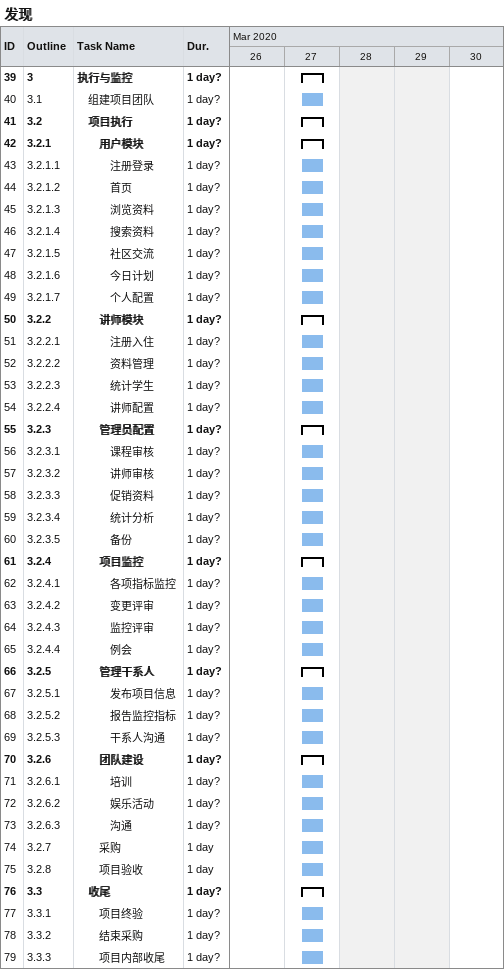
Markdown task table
发现

| ID | WBS | Task | Duration | Start | Finish |
|---|---|---|---|---|---|
| 39 | 3 | **执行与监控** | 1d? | 2020-03-27 | 2020-03-27 |
| 40 | 3.1 | 组建项目团队 | 1d? | 2020-03-27 | 2020-03-27 |
| 41 | 3.2 | **项目执行** | 1d? | 2020-03-27 | 2020-03-27 |
| 42 | 3.2.1 | **用户模块** | 1d? | 2020-03-27 | 2020-03-27 |
| 43 | 3.2.1.1 | 注册登录 | 1d? | 2020-03-27 | 2020-03-27 |
| 44 | 3.2.1.2 | 首页 | 1d? | 2020-03-27 | 2020-03-27 |
| 45 | 3.2.1.3 | 浏览资料 | 1d? | 2020-03-27 | 2020-03-27 |
| 46 | 3.2.1.4 | 搜索资料 | 1d? | 2020-03-27 | 2020-03-27 |
| 47 | 3.2.1.5 | 社区交流 | 1d? | 2020-03-27 | 2020-03-27 |
| 48 | 3.2.1.6 | 今日计划 | 1d? | 2020-03-27 | 2020-03-27 |
| 49 | 3.2.1.7 | 个人配置 | 1d? | 2020-03-27 | 2020-03-27 |
| 50 | 3.2.2 | **讲师模块** | 1d? | 2020-03-27 | 2020-03-27 |
| 51 | 3.2.2.1 | 注册入住 | 1d? | 2020-03-27 | 2020-03-27 |
| 52 | 3.2.2.2 | 资料管理 | 1d? | 2020-03-27 | 2020-03-27 |
| 53 | 3.2.2.3 | 统计学生 | 1d? | 2020-03-27 | 2020-03-27 |
| 54 | 3.2.2.4 | 讲师配置 | 1d? | 2020-03-27 | 2020-03-27 |
| 55 | 3.2.3 | **管理员配置** | 1d? | 2020-03-27 | 2020-03-27 |
| 56 | 3.2.3.1 | 课程审核 | 1d? | 2020-03-27 | 2020-03-27 |
| 57 | 3.2.3.2 | 讲师审核 | 1d? | 2020-03-27 | 2020-03-27 |
| 58 | 3.2.3.3 | 促销资料 | 1d? | 2020-03-27 | 2020-03-27 |
| 59 | 3.2.3.4 | 统计分析 | 1d? | 2020-03-27 | 2020-03-27 |
| 60 | 3.2.3.5 | 备份 | 1d? | 2020-03-27 | 2020-03-27 |
| 61 | 3.2.4 | **项目监控** | 1d? | 2020-03-27 | 2020-03-27 |
| 62 | 3.2.4.1 | 各项指标监控 | 1d? | 2020-03-27 | 2020-03-27 |
| 63 | 3.2.4.2 | 变更评审 | 1d? | 2020-03-27 | 2020-03-27 |
| 64 | 3.2.4.3 | 监控评审 | 1d? | 2020-03-27 | 2020-03-27 |
| 65 | 3.2.4.4 | 例会 | 1d? | 2020-03-27 | 2020-03-27 |
| 66 | 3.2.5 | **管理干系人** | 1d? | 2020-03-27 | 2020-03-27 |
| 67 | 3.2.5.1 | 发布项目信息 | 1d? | 2020-03-27 | 2020-03-27 |
| 68 | 3.2.5.2 | 报告监控指标 | 1d? | 2020-03-27 | 2020-03-27 |
| 69 | 3.2.5.3 | 干系人沟通 | 1d? | 2020-03-27 | 2020-03-27 |
| 70 | 3.2.6 | **团队建设** | 1d? | 2020-03-27 | 2020-03-27 |
| 71 | 3.2.6.1 | 培训 | 1d? | 2020-03-27 | 2020-03-27 |
| 72 | 3.2.6.2 | 娱乐活动 | 1d? | 2020-03-27 | 2020-03-27 |
| 73 | 3.2.6.3 | 沟通 | 1d? | 2020-03-27 | 2020-03-27 |
| 74 | 3.2.7 | 采购 | 1d | 2020-03-27 | 2020-03-27 |
| 75 | 3.2.8 | 项目验收 | 1d | 2020-03-27 | 2020-03-27 |
| 76 | 3.3 | **收尾** | 1d? | 2020-03-27 | 2020-03-27 |
| 77 | 3.3.1 | 项目终验 | 1d? | 2020-03-27 | 2020-03-27 |
| 78 | 3.3.2 | 结束采购 | 1d? | 2020-03-27 | 2020-03-27 |
| 79 | 3.3.3 | 项目内部收尾 | 1d? | 2020-03-27 | 2020-03-27 |
